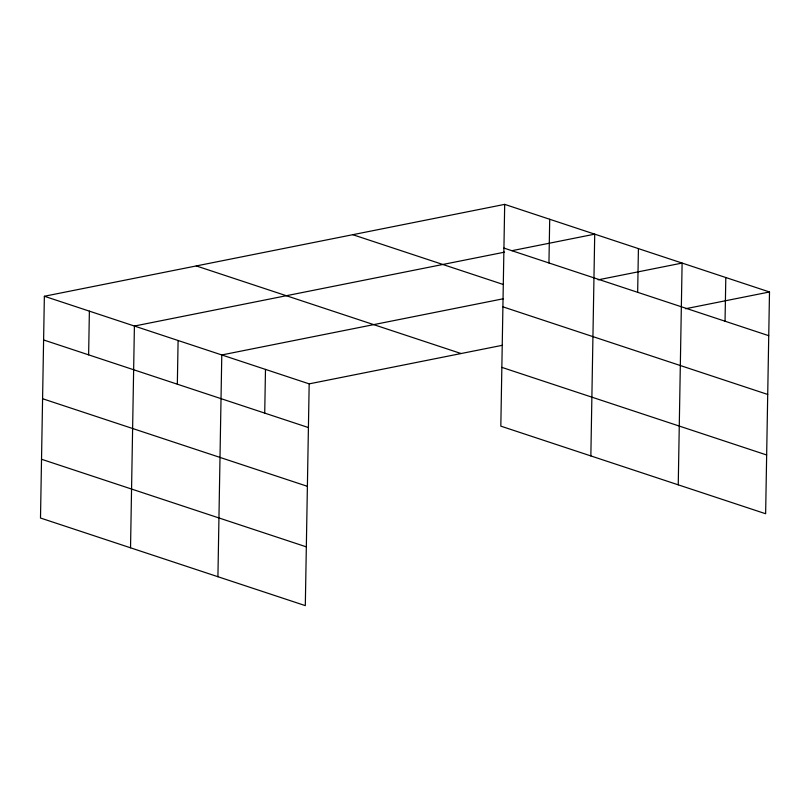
<?xml version="1.0" encoding="UTF-8"?>
<svg xmlns="http://www.w3.org/2000/svg" width="810" height="810" viewBox="0 0 810 810"><rect width="100%" height="100%" fill="white"/><g stroke="black" fill="none" stroke-linecap="round" stroke-linejoin="round"><path stroke-width="1.21" d="M44.368 296.257L40.5 518.025L305.309 605.627L309.177 383.859L44.368 296.257L504.691 204.373L769.5 291.975L765.632 513.742L500.823 426.141L504.691 204.373M88.624 354.851L89.383 311.151M130.531 547.803L134.409 326.045L504.569 252.153M177.339 384.193L178.099 340.494M217.92 576.72L221.788 354.952L503.516 298.718M264.718 413.1L265.488 369.4M548.947 262.966L549.706 219.267M590.854 455.929L594.722 234.161L511.981 250.675M637.662 292.319L638.422 248.609M678.243 484.836L682.111 263.068L598.134 279.835M725.041 321.226L725.811 277.526M309.177 383.859L502.332 345.303M685.523 308.742L769.5 291.975M503.931 248.073L768.741 335.674M352.785 234.697L503.05 284.401M502.909 306.838L767.708 394.44M196.273 265.933L461.082 353.535M501.846 367.375L766.655 454.977M43.608 339.957L308.418 427.558M42.586 398.722L307.395 486.324M41.523 459.26L306.332 546.861"/></g></svg>
